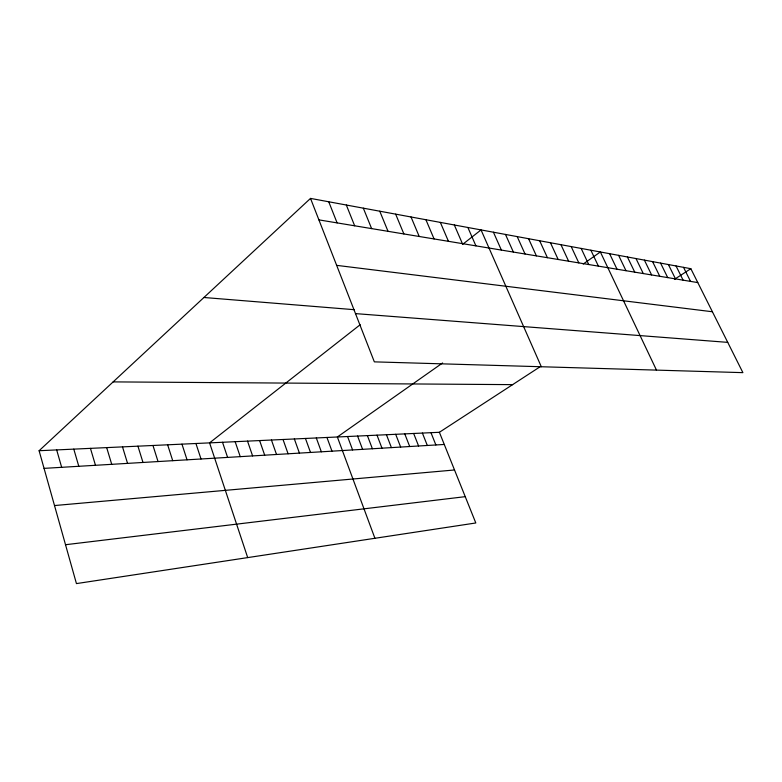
<?xml version="1.0" encoding="UTF-8"?>
<svg xmlns="http://www.w3.org/2000/svg" width="782" height="782" viewBox="0 0 782 782"><rect width="100%" height="100%" fill="white"/><g stroke="black" fill="none" stroke-linecap="round" stroke-linejoin="round"><path stroke-width="1.17" d="M39.1 450.725L439.386 432.29L475.808 522.972L76.441 583.597L39.1 450.725L310.513 198.403L690.838 268.695L742.9 372.643L374.343 361.861L310.513 198.403M360.189 324.716L209.576 442.866L247.689 557.595M462.494 244.463L481.038 229.918L541.31 366.738M442.602 362.956L337.365 436.982L374.92 538.29M583.206 264.042L600.361 251.97L656.479 370.111M439.386 432.29L540.421 366.553M674.465 279.35L690.838 268.695M65.512 544.722L465.241 496.658M54.505 505.553L454.518 469.972M44.056 468.369L444.274 444.459M113.136 381.89L512.63 384.636M355.497 313.611L727.739 342.369M203.926 297.492L354.178 309.682M336.661 265.362L712.402 311.754M318.9 219.879L697.798 282.585M683.527 267.346L690.526 281.383M676.049 265.968L683.097 280.152M668.405 264.551L675.501 278.891M660.585 263.104L667.72 277.61M652.579 261.628L659.764 276.29M644.388 260.113L651.621 274.941M636.001 258.559L643.283 273.563M627.408 256.975L634.74 272.146M618.611 255.352L625.991 270.699M609.598 253.681L617.018 269.213M590.879 250.22L598.396 266.134M581.163 248.422L588.729 264.531M571.192 246.584L578.807 262.889M560.958 244.688L568.622 261.208M550.46 242.752L558.162 259.477M539.668 240.758L547.42 257.698M528.583 238.706L536.384 255.87M517.195 236.604L525.035 253.994M505.475 234.434L513.373 252.068M493.432 232.215L501.37 250.074M467.88 227.484L475.906 245.861M454.322 224.981L462.397 243.632M440.344 222.401L448.457 241.325M425.916 219.732L434.069 238.94M411.029 216.976L419.22 236.487M395.653 214.141L403.883 233.945M379.759 211.199L388.028 231.325M363.327 208.168L371.626 228.608M346.328 205.021L354.666 225.803M430.97 432.671L435.877 444.958M422.397 433.072L427.314 445.466M328.743 201.766L337.101 222.89M413.658 433.472L418.595 445.994M404.763 433.883L409.7 446.522M395.682 434.293L400.648 447.06M386.435 434.724L391.411 447.617M377.012 435.154L381.987 448.174M367.393 435.603L372.388 448.751M357.579 436.053L362.594 449.337M347.579 436.512L352.594 449.933M326.944 437.461L331.979 451.165M316.309 437.949L321.353 451.8M305.449 438.458L310.503 452.446M294.355 438.966L299.418 453.11M283.025 439.484L288.089 453.785M271.442 440.022L276.515 454.479M259.614 440.569L264.697 455.183M247.523 441.126L252.606 455.906M235.157 441.693L240.24 456.649M222.508 442.27L227.601 457.402M195.93 443.502L201.013 458.995M181.962 444.137L187.045 459.826M167.641 444.802L172.724 460.686M152.969 445.476L158.042 461.556M137.935 446.17L142.989 462.455M122.51 446.884L127.554 463.384M106.684 447.607L111.728 464.332M90.448 448.36L95.472 465.3M73.791 449.122L78.796 466.297M56.675 449.914L61.661 467.323"/></g></svg>
